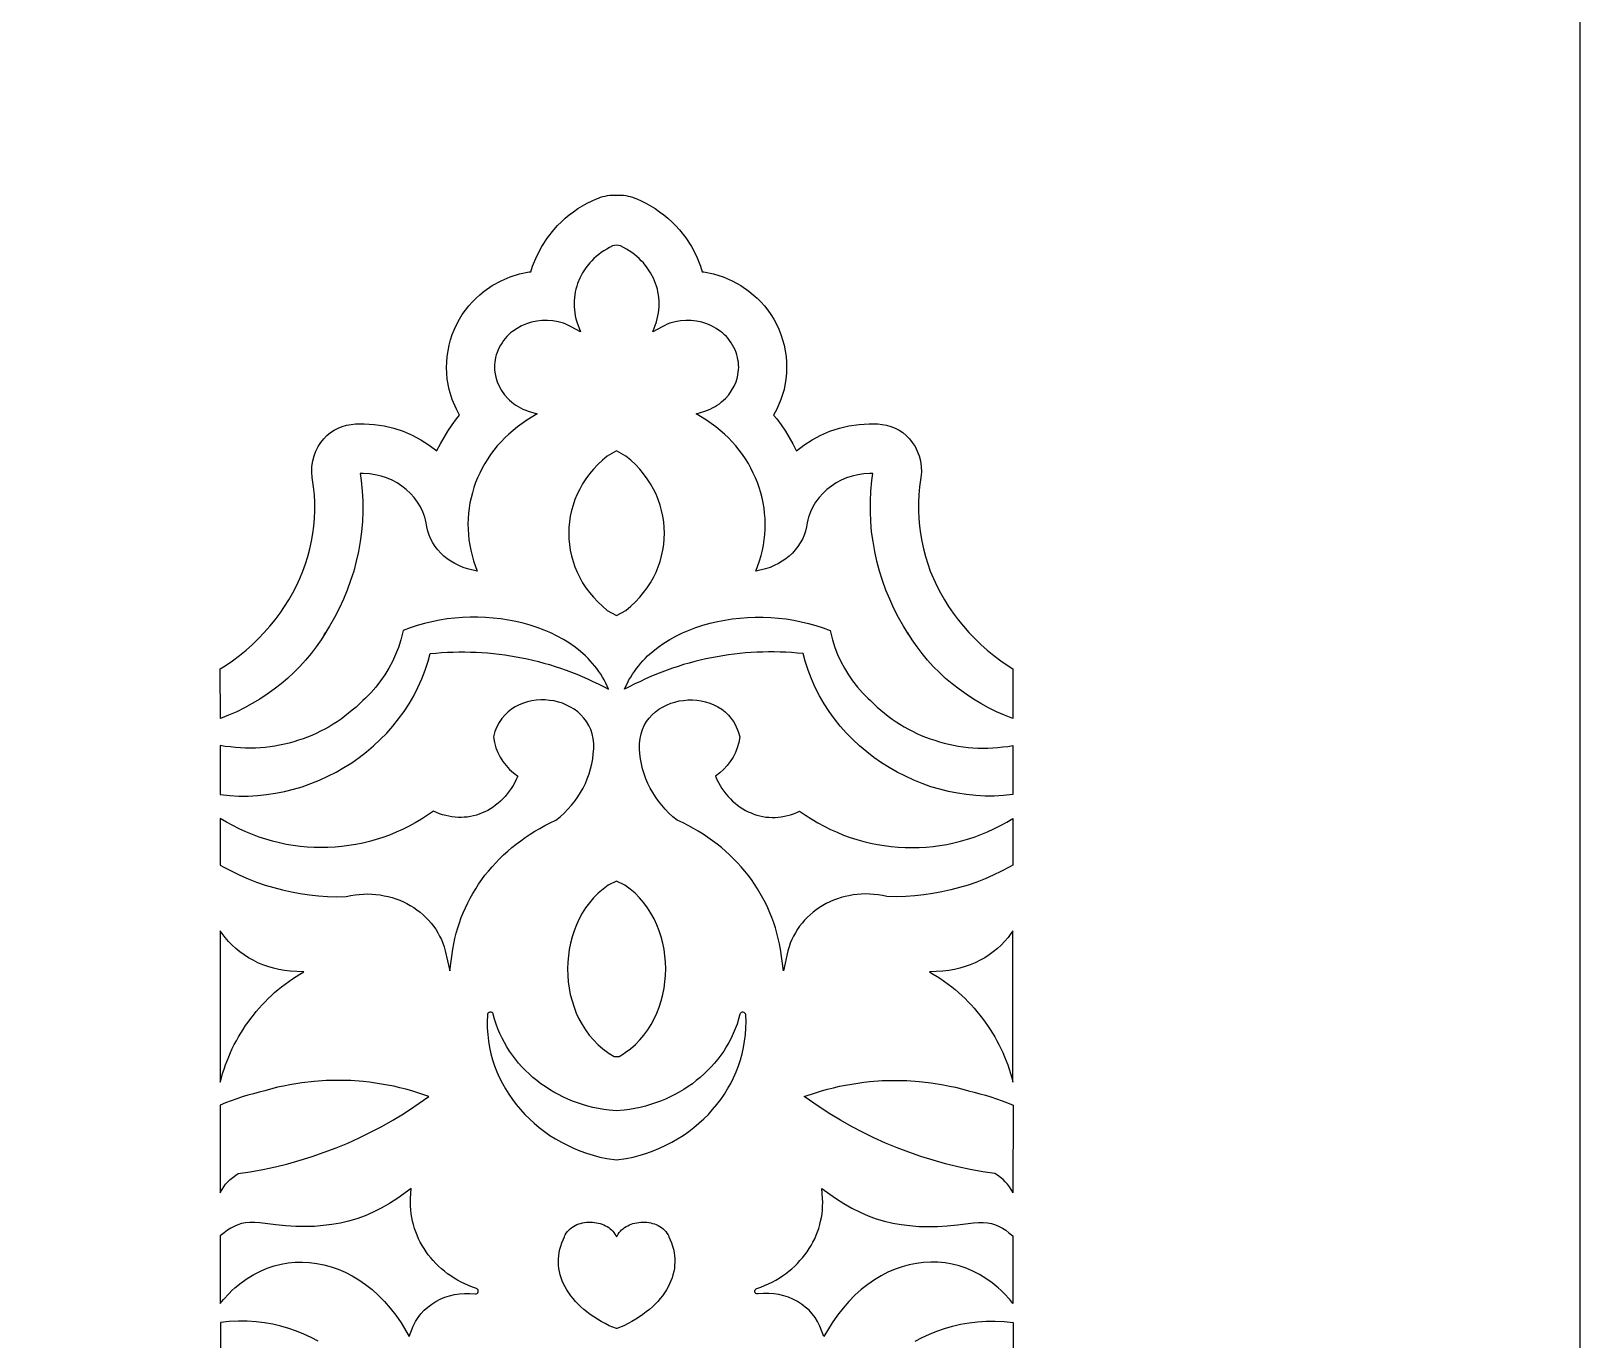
# Model space of a CAD drawing. Extents: x -1917 to -261, y -485 to 605.
# Drawn here: x -370.8 to -261.5, y 144.5 to 236.7 of the extents above; entities that cross this region are included whole.
import ezdxf

# ---------------------------------------------------------------- set-up
doc = ezdxf.new("R2010")
doc.units = 0
doc.layers.add('LAYER_1', color=18, linetype='CONTINUOUS')

msp = doc.modelspace()

# ---------------------------------------------------------------- linework, layer by layer
at = {"layer": 'LAYER_1'}
for points in [[(-671.49, 35.16), (-261.49, 35.16), (-261.49, 445.16), (-671.49, 445.16)], [(-329.47, 225.15), (-329.15, 225.15), (-328.98, 225.14), (-328.82, 225.12), (-328.66, 225.09), (-328.5, 225.05), (-328.34, 225), (-328.18, 224.95), (-328.04, 224.89), (-327.74, 224.75), (-327.4, 224.58), (-327.07, 224.4), (-326.74, 224.2), (-326.43, 223.98), (-326.13, 223.76), (-325.84, 223.52), (-325.57, 223.27), (-325.3, 223), (-325.03, 222.7), (-324.59, 222.15), (-324.18, 221.52), (-323.83, 220.85), (-323.54, 220.15), (-323.42, 219.75), (-323.3, 219.74), (-322.62, 219.59), (-321.95, 219.38), (-321.31, 219.11), (-320.69, 218.77), (-320.13, 218.39), (-319.82, 218.13), (-319.55, 217.89), (-319.29, 217.62), (-319.04, 217.34), (-318.8, 217.04), (-318.58, 216.73), (-318.38, 216.4), (-318.19, 216.05), (-318.02, 215.69), (-317.87, 215.32), (-317.75, 214.94), (-317.65, 214.56), (-317.57, 214.17), (-317.51, 213.77), (-317.48, 213.38), (-317.47, 212.99), (-317.48, 212.6), (-317.52, 212.16), (-317.65, 211.45), (-317.87, 210.73), (-318.16, 210.05), (-318.39, 209.64), (-318.17, 209.37), (-317.86, 208.95), (-317.56, 208.51), (-317.29, 208.06), (-317.03, 207.61), (-316.79, 207.14), (-316.78, 207.11), (-316.25, 207.52), (-315.66, 207.9), (-315.05, 208.22), (-314.41, 208.5), (-313.75, 208.71), (-313.07, 208.88), (-312.36, 208.98), (-311.65, 209.02), (-311.04, 209.01), (-310.73, 208.98), (-310.42, 208.93), (-310.11, 208.84), (-309.82, 208.72), (-309.54, 208.57), (-309.28, 208.4), (-309.03, 208.19), (-308.81, 207.96), (-308.6, 207.7), (-308.41, 207.42), (-308.25, 207.1), (-308.12, 206.76), (-308.03, 206.4), (-307.97, 206.01), (-307.96, 205.61), (-307.99, 205.24), (-308.09, 204.57), (-308.14, 204.01), (-308.17, 203.46), (-308.17, 202.9), (-308.15, 202.35), (-308.1, 201.81), (-308.03, 201.27), (-307.94, 200.73), (-307.82, 200.19), (-307.68, 199.66), (-307.51, 199.14), (-307.33, 198.62), (-307.11, 198.11), (-306.88, 197.6), (-306.62, 197.1), (-306.34, 196.61), (-306.04, 196.12), (-305.72, 195.65), (-305.37, 195.19), (-305, 194.74), (-304.61, 194.3), (-304.2, 193.87), (-303.77, 193.45), (-303.32, 193.05), (-302.85, 192.67), (-302.36, 192.3), (-301.85, 191.95), (-301.5, 191.73), (-301.51, 188.23), (-302.09, 188.46), (-302.66, 188.71), (-303.22, 188.98), (-303.76, 189.28), (-304.29, 189.6), (-304.81, 189.94), (-305.3, 190.29), (-305.79, 190.67), (-306.25, 191.06), (-306.69, 191.48), (-307.12, 191.91), (-307.52, 192.35), (-307.91, 192.81), (-308.27, 193.29), (-308.61, 193.77), (-308.92, 194.27), (-308.84, 194.14), (-309.22, 194.74), (-309.57, 195.36), (-309.9, 195.99), (-310.19, 196.64), (-310.46, 197.29), (-310.7, 197.96), (-310.92, 198.63), (-311.1, 199.32), (-311.25, 200.01), (-311.37, 200.71), (-311.47, 201.41), (-311.53, 202.12), (-311.55, 202.84), (-311.55, 203.56), (-311.52, 204.28), (-311.45, 205.01), (-311.38, 205.51), (-311.59, 205.51), (-312.02, 205.49), (-312.44, 205.42), (-312.85, 205.33), (-313.24, 205.2), (-313.62, 205.04), (-313.98, 204.85), (-314.31, 204.63), (-314.63, 204.38), (-314.92, 204.11), (-315.18, 203.82), (-315.42, 203.5), (-315.62, 203.16), (-315.79, 202.8), (-315.93, 202.43), (-315.98, 202.24), (-316.02, 202.04), (-316.07, 201.75), (-316.14, 201.45), (-316.24, 201.17), (-316.36, 200.89), (-316.51, 200.62), (-316.67, 200.37), (-316.86, 200.13), (-317.06, 199.9), (-317.28, 199.69), (-317.52, 199.49), (-317.78, 199.32), (-318.05, 199.16), (-318.34, 199.02), (-318.64, 198.89), (-318.95, 198.8), (-319.63, 198.63), (-319.38, 199.35), (-319.27, 199.72), (-319.18, 200.1), (-319.11, 200.47), (-319.05, 200.84), (-319.01, 201.22), (-318.99, 201.59), (-318.98, 201.97), (-318.99, 202.34), (-319.02, 202.71), (-319.06, 203.08), (-319.12, 203.44), (-319.2, 203.8), (-319.29, 204.16), (-319.4, 204.52), (-319.52, 204.87), (-319.66, 205.21), (-319.82, 205.55), (-319.99, 205.89), (-320.17, 206.21), (-320.37, 206.54), (-320.58, 206.85), (-320.81, 207.16), (-321.05, 207.46), (-321.31, 207.75), (-321.58, 208.03), (-321.86, 208.3), (-322.16, 208.56), (-322.47, 208.81), (-322.8, 209.05), (-323.13, 209.28), (-323.86, 209.73), (-323.23, 209.92), (-323.05, 209.99), (-322.86, 210.06), (-322.69, 210.15), (-322.52, 210.24), (-322.36, 210.34), (-322.21, 210.44), (-322.06, 210.56), (-321.92, 210.68), (-321.79, 210.8), (-321.55, 211.07), (-321.35, 211.36), (-321.17, 211.67), (-321.04, 211.99), (-320.94, 212.32), (-320.88, 212.66), (-320.86, 212.83), (-320.85, 213.01), (-320.86, 213.18), (-320.87, 213.36), (-320.9, 213.53), (-320.93, 213.71), (-320.98, 213.88), (-321.04, 214.06), (-321.11, 214.23), (-321.19, 214.4), (-321.28, 214.57), (-321.38, 214.73), (-321.49, 214.89), (-321.6, 215.03), (-321.72, 215.17), (-321.85, 215.3), (-321.99, 215.43), (-322.13, 215.54), (-322.44, 215.75), (-322.76, 215.93), (-323.1, 216.08), (-323.46, 216.19), (-323.83, 216.27), (-324.2, 216.31), (-324.58, 216.32), (-324.96, 216.29), (-325.34, 216.22), (-325.52, 216.17), (-325.71, 216.11), (-325.89, 216.04), (-326.07, 215.96), (-326.25, 215.87), (-326.92, 215.5), (-326.66, 216.22), (-326.6, 216.43), (-326.55, 216.64), (-326.52, 216.85), (-326.49, 217.07), (-326.47, 217.28), (-326.47, 217.49), (-326.47, 217.7), (-326.49, 217.9), (-326.51, 218.11), (-326.55, 218.32), (-326.59, 218.52), (-326.65, 218.72), (-326.71, 218.91), (-326.87, 219.3), (-327.07, 219.67), (-327.3, 220.03), (-327.57, 220.37), (-327.72, 220.52), (-327.87, 220.68), (-328.03, 220.83), (-328.21, 220.97), (-328.38, 221.1), (-328.57, 221.23), (-328.77, 221.35), (-328.97, 221.46), (-329.18, 221.57), (-329.47, 221.62), (-329.75, 221.57), (-329.96, 221.46), (-330.16, 221.35), (-330.36, 221.23), (-330.55, 221.1), (-330.72, 220.97), (-330.9, 220.83), (-331.06, 220.68), (-331.21, 220.52), (-331.36, 220.37), (-331.63, 220.03), (-331.86, 219.67), (-332.06, 219.3), (-332.22, 218.91), (-332.28, 218.72), (-332.34, 218.52), (-332.38, 218.32), (-332.42, 218.11), (-332.44, 217.9), (-332.46, 217.7), (-332.46, 217.49), (-332.46, 217.28), (-332.44, 217.07), (-332.41, 216.85), (-332.38, 216.64), (-332.33, 216.43), (-332.27, 216.22), (-332.02, 215.5), (-332.68, 215.87), (-332.86, 215.96), (-333.04, 216.04), (-333.22, 216.11), (-333.41, 216.17), (-333.59, 216.22), (-333.97, 216.29), (-334.35, 216.32), (-334.73, 216.31), (-335.1, 216.27), (-335.47, 216.19), (-335.83, 216.08), (-336.17, 215.93), (-336.49, 215.75), (-336.8, 215.54), (-336.94, 215.43), (-337.08, 215.3), (-337.21, 215.17), (-337.33, 215.03), (-337.44, 214.89), (-337.55, 214.73), (-337.65, 214.57), (-337.74, 214.4), (-337.82, 214.23), (-337.89, 214.06), (-337.95, 213.88), (-338, 213.71), (-338.03, 213.53), (-338.06, 213.36), (-338.07, 213.18), (-338.08, 213.01), (-338.07, 212.83), (-338.05, 212.66), (-337.99, 212.32), (-337.89, 211.99), (-337.76, 211.67), (-337.58, 211.36), (-337.38, 211.07), (-337.14, 210.8), (-337.01, 210.68), (-336.87, 210.56), (-336.72, 210.44), (-336.57, 210.34), (-336.41, 210.24), (-336.24, 210.15), (-336.07, 210.06), (-335.88, 209.99), (-335.7, 209.92), (-335.07, 209.73), (-335.8, 209.28), (-336.13, 209.05), (-336.46, 208.81), (-336.77, 208.56), (-337.07, 208.3), (-337.35, 208.03), (-337.62, 207.75), (-337.88, 207.46), (-338.12, 207.16), (-338.35, 206.85), (-338.56, 206.54), (-338.76, 206.21), (-338.94, 205.89), (-339.11, 205.55), (-339.27, 205.21), (-339.41, 204.87), (-339.53, 204.52), (-339.64, 204.16), (-339.73, 203.8), (-339.81, 203.44), (-339.87, 203.08), (-339.91, 202.71), (-339.94, 202.34), (-339.95, 201.97), (-339.94, 201.59), (-339.92, 201.22), (-339.88, 200.84), (-339.82, 200.47), (-339.75, 200.1), (-339.66, 199.72), (-339.55, 199.35), (-339.3, 198.63), (-339.98, 198.8), (-340.29, 198.89), (-340.59, 199.02), (-340.88, 199.16), (-341.15, 199.32), (-341.41, 199.49), (-341.65, 199.69), (-341.87, 199.9), (-342.07, 200.13), (-342.26, 200.37), (-342.42, 200.62), (-342.57, 200.89), (-342.69, 201.17), (-342.79, 201.45), (-342.86, 201.75), (-342.91, 202.04), (-342.95, 202.24), (-343, 202.43), (-343.14, 202.8), (-343.31, 203.16), (-343.51, 203.5), (-343.75, 203.82), (-344.01, 204.11), (-344.3, 204.38), (-344.62, 204.63), (-344.95, 204.85), (-345.31, 205.04), (-345.69, 205.2), (-346.08, 205.33), (-346.49, 205.42), (-346.91, 205.49), (-347.34, 205.51), (-347.55, 205.51), (-347.48, 205.01), (-347.41, 204.28), (-347.38, 203.56), (-347.38, 202.84), (-347.4, 202.12), (-347.46, 201.41), (-347.56, 200.71), (-347.68, 200.01), (-347.83, 199.32), (-348.01, 198.63), (-348.23, 197.96), (-348.47, 197.29), (-348.74, 196.64), (-349.03, 195.99), (-349.36, 195.36), (-349.71, 194.74), (-350.09, 194.14), (-350.01, 194.27), (-350.32, 193.77), (-350.66, 193.29), (-351.02, 192.81), (-351.41, 192.35), (-351.81, 191.91), (-352.24, 191.48), (-352.68, 191.06), (-353.14, 190.67), (-353.63, 190.29), (-354.12, 189.94), (-354.64, 189.6), (-355.17, 189.28), (-355.71, 188.98), (-356.27, 188.71), (-356.84, 188.46), (-357.42, 188.23), (-357.43, 191.73), (-357.08, 191.95), (-356.57, 192.3), (-356.08, 192.67), (-355.61, 193.05), (-355.16, 193.45), (-354.73, 193.87), (-354.32, 194.3), (-353.93, 194.74), (-353.56, 195.19), (-353.21, 195.65), (-352.89, 196.12), (-352.59, 196.61), (-352.31, 197.1), (-352.05, 197.6), (-351.82, 198.11), (-351.61, 198.62), (-351.42, 199.14), (-351.25, 199.66), (-351.11, 200.19), (-350.99, 200.73), (-350.9, 201.27), (-350.83, 201.81), (-350.78, 202.35), (-350.76, 202.9), (-350.76, 203.46), (-350.79, 204.01), (-350.84, 204.57), (-350.94, 205.24), (-350.97, 205.61), (-350.96, 206.01), (-350.9, 206.4), (-350.81, 206.76), (-350.68, 207.1), (-350.52, 207.42), (-350.33, 207.7), (-350.12, 207.96), (-349.9, 208.19), (-349.65, 208.4), (-349.39, 208.57), (-349.11, 208.72), (-348.82, 208.84), (-348.51, 208.93), (-348.2, 208.98), (-347.89, 209.01), (-347.28, 209.02), (-346.57, 208.98), (-345.86, 208.88), (-345.18, 208.71), (-344.52, 208.5), (-343.88, 208.22), (-343.27, 207.9), (-342.68, 207.52), (-342.15, 207.11), (-342.14, 207.14), (-341.9, 207.61), (-341.64, 208.06), (-341.37, 208.51), (-341.07, 208.95), (-340.76, 209.37), (-340.54, 209.64), (-340.77, 210.05), (-341.06, 210.73), (-341.28, 211.45), (-341.41, 212.16), (-341.45, 212.6), (-341.46, 212.99), (-341.45, 213.38), (-341.42, 213.77), (-341.36, 214.17), (-341.28, 214.56), (-341.18, 214.94), (-341.06, 215.32), (-340.91, 215.69), (-340.74, 216.05), (-340.55, 216.4), (-340.35, 216.73), (-340.13, 217.04), (-339.89, 217.34), (-339.64, 217.62), (-339.38, 217.89), (-339.11, 218.13), (-338.8, 218.39), (-338.24, 218.77), (-337.62, 219.11), (-336.98, 219.38), (-336.31, 219.59), (-335.63, 219.74), (-335.51, 219.75), (-335.39, 220.15), (-335.1, 220.85), (-334.75, 221.52), (-334.34, 222.15), (-333.9, 222.7), (-333.63, 223), (-333.36, 223.27), (-333.09, 223.52), (-332.8, 223.76), (-332.5, 223.98), (-332.19, 224.2), (-331.86, 224.4), (-331.53, 224.58), (-331.19, 224.75), (-330.89, 224.89), (-330.75, 224.95), (-330.59, 225), (-330.43, 225.05), (-330.27, 225.09), (-330.11, 225.12), (-329.95, 225.14), (-329.78, 225.15)], [(-329.47, 207.11), (-330.12, 206.74), (-330.47, 206.45), (-330.79, 206.14), (-331.1, 205.82), (-331.37, 205.49), (-331.63, 205.14), (-331.86, 204.79), (-332.06, 204.42), (-332.25, 204.05), (-332.4, 203.67), (-332.54, 203.29), (-332.64, 202.9), (-332.73, 202.5), (-332.79, 202.1), (-332.83, 201.7), (-332.84, 201.3), (-332.83, 200.9), (-332.79, 200.5), (-332.73, 200.1), (-332.64, 199.7), (-332.54, 199.31), (-332.4, 198.93), (-332.25, 198.55), (-332.06, 198.17), (-331.86, 197.81), (-331.63, 197.45), (-331.37, 197.11), (-331.1, 196.78), (-330.79, 196.46), (-330.47, 196.15), (-330.12, 195.86), (-329.47, 195.49), (-328.81, 195.86), (-328.46, 196.15), (-328.14, 196.46), (-327.83, 196.78), (-327.56, 197.11), (-327.3, 197.45), (-327.07, 197.81), (-326.87, 198.17), (-326.68, 198.55), (-326.53, 198.93), (-326.39, 199.31), (-326.29, 199.7), (-326.2, 200.1), (-326.14, 200.5), (-326.1, 200.9), (-326.09, 201.3), (-326.1, 201.7), (-326.14, 202.1), (-326.2, 202.5), (-326.29, 202.9), (-326.39, 203.29), (-326.53, 203.67), (-326.68, 204.05), (-326.87, 204.42), (-327.07, 204.79), (-327.3, 205.14), (-327.56, 205.49), (-327.83, 205.82), (-328.14, 206.14), (-328.46, 206.45), (-328.81, 206.74)], [(-330.03, 190.29), (-330.12, 190.52), (-330.23, 190.73), (-330.34, 190.95), (-330.46, 191.15), (-330.58, 191.36), (-330.72, 191.55), (-330.86, 191.75), (-331, 191.93), (-331.16, 192.12), (-331.32, 192.3), (-331.48, 192.47), (-331.65, 192.64), (-332.01, 192.96), (-332.39, 193.26), (-332.79, 193.54), (-333.21, 193.8), (-333.65, 194.04), (-334.11, 194.27), (-334.58, 194.47), (-335.06, 194.65), (-335.56, 194.81), (-336.06, 194.95), (-336.58, 195.07), (-337.1, 195.17), (-337.63, 195.25), (-338.17, 195.31), (-338.71, 195.35), (-339.25, 195.37), (-339.8, 195.37), (-340.34, 195.35), (-340.88, 195.31), (-341.42, 195.25), (-341.96, 195.16), (-342.49, 195.06), (-343.01, 194.94), (-343.53, 194.79), (-344.03, 194.63), (-344.53, 194.44), (-344.53, 194.44), (-344.69, 193.78), (-344.86, 193.25), (-345.06, 192.74), (-345.28, 192.25), (-345.54, 191.77), (-345.82, 191.31), (-346.12, 190.88), (-346.45, 190.45), (-346.81, 190.05), (-347.18, 189.67), (-347.37, 189.5), (-347.61, 189.26), (-347.85, 189.03), (-348.11, 188.81), (-348.37, 188.6), (-348.63, 188.39), (-348.9, 188.19), (-349.18, 188), (-349.47, 187.82), (-349.75, 187.65), (-350.05, 187.48), (-350.35, 187.33), (-350.65, 187.18), (-350.96, 187.04), (-351.27, 186.91), (-351.59, 186.79), (-351.91, 186.69), (-352.24, 186.58), (-352.57, 186.49), (-352.9, 186.41), (-353.24, 186.34), (-353.57, 186.28), (-353.91, 186.23), (-354.26, 186.19), (-354.6, 186.16), (-354.95, 186.14), (-355.3, 186.14), (-355.65, 186.14), (-356.01, 186.15), (-356.36, 186.18), (-356.71, 186.22), (-357.07, 186.26), (-357.43, 186.32), (-357.43, 182.86), (-357.41, 182.86), (-356.76, 182.79), (-356.11, 182.76), (-355.46, 182.76), (-354.81, 182.79), (-354.16, 182.86), (-353.52, 182.96), (-352.89, 183.08), (-352.26, 183.24), (-351.64, 183.42), (-351.03, 183.64), (-350.43, 183.88), (-349.84, 184.15), (-349.26, 184.44), (-348.7, 184.77), (-348.15, 185.11), (-347.62, 185.48), (-347.11, 185.88), (-346.61, 186.3), (-346.14, 186.74), (-345.68, 187.2), (-345.25, 187.69), (-344.85, 188.2), (-344.46, 188.72), (-344.11, 189.27), (-343.78, 189.83), (-343.48, 190.42), (-343.21, 191.02), (-342.97, 191.64), (-342.76, 192.27), (-342.62, 192.81), (-342.21, 192.85), (-341.81, 192.88), (-341.4, 192.91), (-341, 192.92), (-340.59, 192.93), (-340.18, 192.93), (-339.78, 192.92), (-339.37, 192.91), (-338.97, 192.89), (-338.57, 192.86), (-338.16, 192.82), (-337.76, 192.77), (-337.36, 192.72), (-336.96, 192.66), (-336.56, 192.59), (-336.16, 192.52), (-335.77, 192.43), (-335.37, 192.34), (-334.98, 192.24), (-334.59, 192.14), (-334.19, 192.03), (-333.81, 191.9), (-333.42, 191.78), (-333.03, 191.64), (-332.65, 191.5), (-332.27, 191.35), (-331.89, 191.19), (-331.51, 191.03), (-331.14, 190.85), (-330.76, 190.67), (-330.39, 190.49)], [(-301.5, 186.32), (-301.5, 182.86), (-301.52, 182.86), (-302.17, 182.79), (-302.82, 182.76), (-303.47, 182.76), (-304.12, 182.79), (-304.77, 182.86), (-305.41, 182.96), (-306.04, 183.08), (-306.67, 183.24), (-307.29, 183.42), (-307.9, 183.64), (-308.5, 183.88), (-309.09, 184.15), (-309.67, 184.44), (-310.23, 184.77), (-310.78, 185.11), (-311.31, 185.48), (-311.82, 185.88), (-312.32, 186.3), (-312.79, 186.74), (-313.25, 187.2), (-313.68, 187.69), (-314.08, 188.2), (-314.47, 188.72), (-314.82, 189.27), (-315.15, 189.83), (-315.45, 190.42), (-315.72, 191.02), (-315.96, 191.64), (-316.17, 192.27), (-316.31, 192.81), (-316.72, 192.85), (-317.12, 192.88), (-317.53, 192.91), (-317.93, 192.92), (-318.34, 192.93), (-318.75, 192.93), (-319.15, 192.92), (-319.56, 192.91), (-319.96, 192.89), (-320.36, 192.86), (-320.77, 192.82), (-321.17, 192.77), (-321.57, 192.72), (-321.97, 192.66), (-322.37, 192.59), (-322.77, 192.52), (-323.16, 192.43), (-323.56, 192.34), (-323.95, 192.24), (-324.34, 192.14), (-324.74, 192.03), (-325.12, 191.9), (-325.51, 191.78), (-325.9, 191.64), (-326.28, 191.5), (-326.66, 191.35), (-327.04, 191.19), (-327.42, 191.03), (-327.79, 190.85), (-328.17, 190.67), (-328.54, 190.49), (-328.9, 190.29), (-328.81, 190.52), (-328.7, 190.73), (-328.59, 190.95), (-328.47, 191.15), (-328.35, 191.36), (-328.21, 191.55), (-328.07, 191.75), (-327.93, 191.93), (-327.77, 192.12), (-327.61, 192.3), (-327.45, 192.47), (-327.28, 192.64), (-326.92, 192.96), (-326.54, 193.26), (-326.14, 193.54), (-325.72, 193.8), (-325.28, 194.04), (-324.82, 194.27), (-324.35, 194.47), (-323.87, 194.65), (-323.37, 194.81), (-322.87, 194.95), (-322.35, 195.07), (-321.83, 195.17), (-321.3, 195.25), (-320.76, 195.31), (-320.22, 195.35), (-319.68, 195.37), (-319.13, 195.37), (-318.59, 195.35), (-318.05, 195.31), (-317.51, 195.25), (-316.97, 195.16), (-316.44, 195.06), (-315.92, 194.94), (-315.4, 194.79), (-314.9, 194.63), (-314.4, 194.44), (-314.4, 194.44), (-314.24, 193.78), (-314.07, 193.25), (-313.87, 192.74), (-313.65, 192.25), (-313.39, 191.77), (-313.11, 191.31), (-312.81, 190.88), (-312.48, 190.45), (-312.12, 190.05), (-311.75, 189.67), (-311.56, 189.5), (-311.32, 189.26), (-311.08, 189.03), (-310.82, 188.81), (-310.56, 188.6), (-310.3, 188.39), (-310.03, 188.19), (-309.75, 188), (-309.47, 187.82), (-309.18, 187.65), (-308.88, 187.48), (-308.58, 187.33), (-308.28, 187.18), (-307.97, 187.04), (-307.66, 186.91), (-307.34, 186.79), (-307.02, 186.69), (-306.69, 186.58), (-306.36, 186.49), (-306.03, 186.41), (-305.69, 186.34), (-305.36, 186.28), (-305.02, 186.23), (-304.67, 186.19), (-304.33, 186.16), (-303.98, 186.14), (-303.63, 186.14), (-303.28, 186.14), (-302.92, 186.15), (-302.57, 186.18), (-302.22, 186.22), (-301.86, 186.26)], [(-342.38, 181.7), (-342.8, 181.41), (-343.23, 181.13), (-343.67, 180.87), (-344.11, 180.63), (-344.56, 180.41), (-345.02, 180.2), (-345.48, 180.01), (-345.95, 179.84), (-346.42, 179.69), (-346.9, 179.56), (-347.38, 179.44), (-347.87, 179.34), (-348.35, 179.26), (-348.84, 179.2), (-349.33, 179.16), (-349.83, 179.13), (-350.32, 179.12), (-350.81, 179.13), (-351.3, 179.16), (-351.79, 179.21), (-352.28, 179.27), (-352.77, 179.35), (-353.26, 179.45), (-353.74, 179.57), (-354.22, 179.71), (-354.69, 179.86), (-355.16, 180.04), (-355.63, 180.23), (-356.09, 180.44), (-356.54, 180.67), (-356.99, 180.91), (-357.43, 181.18), (-357.43, 177.89), (-357.17, 177.74), (-356.61, 177.45), (-356.04, 177.17), (-355.46, 176.92), (-354.87, 176.69), (-354.26, 176.48), (-353.65, 176.3), (-353.04, 176.14), (-352.41, 176), (-351.78, 175.88), (-351.14, 175.79), (-350.5, 175.72), (-349.86, 175.68), (-349.21, 175.66), (-348.54, 175.67), (-348.22, 175.74), (-347.92, 175.79), (-347.62, 175.82), (-347.32, 175.84), (-347.02, 175.85), (-346.73, 175.84), (-346.44, 175.82), (-346.15, 175.78), (-345.86, 175.73), (-345.58, 175.67), (-345.31, 175.59), (-345.04, 175.51), (-344.77, 175.41), (-344.51, 175.29), (-344.26, 175.17), (-344.02, 175.03), (-343.78, 174.89), (-343.55, 174.73), (-343.33, 174.56), (-343.12, 174.39), (-342.92, 174.2), (-342.73, 174), (-342.55, 173.8), (-342.38, 173.58), (-342.22, 173.36), (-342.08, 173.12), (-341.95, 172.88), (-341.83, 172.64), (-341.72, 172.38), (-341.63, 172.12), (-341.55, 171.85), (-341.23, 170.43), (-341.02, 171.96), (-340.95, 172.34), (-340.87, 172.72), (-340.78, 173.09), (-340.67, 173.46), (-340.55, 173.82), (-340.43, 174.18), (-340.28, 174.53), (-340.13, 174.88), (-339.97, 175.22), (-339.79, 175.56), (-339.6, 175.89), (-339.4, 176.22), (-339.2, 176.54), (-338.98, 176.86), (-338.75, 177.17), (-338.51, 177.47), (-338.25, 177.76), (-337.99, 178.05), (-337.72, 178.33), (-337.44, 178.6), (-337.15, 178.87), (-336.86, 179.12), (-336.55, 179.37), (-336.23, 179.61), (-335.91, 179.84), (-335.57, 180.07), (-335.23, 180.28), (-334.88, 180.48), (-334.52, 180.68), (-334.15, 180.86), (-333.75, 181.05), (-333.44, 181.3), (-333.16, 181.56), (-332.9, 181.83), (-332.65, 182.11), (-332.42, 182.4), (-332.21, 182.7), (-332.01, 183.01), (-331.83, 183.32), (-331.67, 183.65), (-331.53, 183.98), (-331.41, 184.32), (-331.3, 184.67), (-331.22, 185.02), (-331.15, 185.38), (-331.11, 185.74), (-331.08, 186.1), (-331.08, 186.47), (-331.12, 186.81), (-331.19, 187.14), (-331.29, 187.45), (-331.42, 187.74), (-331.58, 188.01), (-331.77, 188.26), (-331.98, 188.49), (-332.21, 188.69), (-332.45, 188.88), (-332.71, 189.04), (-332.99, 189.18), (-333.28, 189.3), (-333.57, 189.39), (-333.88, 189.47), (-334.19, 189.51), (-334.5, 189.54), (-334.81, 189.54), (-335.13, 189.52), (-335.44, 189.48), (-335.74, 189.41), (-336.04, 189.32), (-336.33, 189.2), (-336.61, 189.06), (-336.88, 188.89), (-337.12, 188.69), (-337.36, 188.47), (-337.57, 188.22), (-337.75, 187.95), (-337.91, 187.65), (-338.05, 187.32), (-338.16, 186.93), (-338.09, 186.53), (-337.98, 186.17), (-337.85, 185.83), (-337.68, 185.51), (-337.48, 185.2), (-337.26, 184.91), (-337.01, 184.64), (-336.74, 184.39), (-336.44, 184.16), (-336.55, 183.93), (-336.65, 183.71), (-336.77, 183.5), (-336.9, 183.29), (-337.04, 183.1), (-337.18, 182.91), (-337.33, 182.73), (-337.49, 182.56), (-337.65, 182.4), (-337.82, 182.25), (-338, 182.11), (-338.18, 181.98), (-338.36, 181.86), (-338.56, 181.75), (-338.75, 181.65), (-338.95, 181.57), (-339.15, 181.49), (-339.36, 181.42), (-339.57, 181.36), (-339.78, 181.32), (-340, 181.28), (-340.21, 181.26), (-340.43, 181.25), (-340.65, 181.25), (-340.86, 181.26), (-341.08, 181.29), (-341.3, 181.33), (-341.52, 181.38), (-341.74, 181.44), (-341.95, 181.51), (-342.17, 181.6), (-342.38, 181.7), (-342.38, 181.7)], [(-301.5, 181.18), (-301.5, 177.89), (-301.76, 177.74), (-302.32, 177.45), (-302.89, 177.17), (-303.47, 176.92), (-304.06, 176.69), (-304.67, 176.48), (-305.28, 176.3), (-305.89, 176.14), (-306.52, 176), (-307.15, 175.88), (-307.79, 175.79), (-308.43, 175.72), (-309.07, 175.68), (-309.72, 175.66), (-310.39, 175.67), (-310.71, 175.74), (-311.01, 175.79), (-311.31, 175.82), (-311.61, 175.84), (-311.91, 175.85), (-312.2, 175.84), (-312.49, 175.82), (-312.78, 175.78), (-313.07, 175.73), (-313.35, 175.67), (-313.62, 175.59), (-313.89, 175.51), (-314.16, 175.41), (-314.42, 175.29), (-314.67, 175.17), (-314.91, 175.03), (-315.15, 174.89), (-315.38, 174.73), (-315.6, 174.56), (-315.81, 174.39), (-316.01, 174.2), (-316.2, 174), (-316.38, 173.8), (-316.55, 173.58), (-316.71, 173.36), (-316.85, 173.12), (-316.98, 172.88), (-317.1, 172.64), (-317.21, 172.38), (-317.3, 172.12), (-317.38, 171.85), (-317.7, 170.43), (-317.91, 171.96), (-317.98, 172.34), (-318.06, 172.72), (-318.15, 173.09), (-318.26, 173.46), (-318.38, 173.82), (-318.51, 174.18), (-318.65, 174.53), (-318.8, 174.88), (-318.96, 175.22), (-319.14, 175.56), (-319.33, 175.89), (-319.53, 176.22), (-319.73, 176.54), (-319.95, 176.86), (-320.18, 177.17), (-320.42, 177.47), (-320.68, 177.76), (-320.94, 178.05), (-321.21, 178.33), (-321.49, 178.6), (-321.78, 178.87), (-322.07, 179.12), (-322.38, 179.37), (-322.7, 179.61), (-323.03, 179.84), (-323.36, 180.07), (-323.7, 180.28), (-324.05, 180.48), (-324.41, 180.68), (-324.78, 180.86), (-325.18, 181.05), (-325.49, 181.3), (-325.77, 181.56), (-326.03, 181.83), (-326.28, 182.11), (-326.51, 182.4), (-326.72, 182.7), (-326.92, 183.01), (-327.1, 183.32), (-327.26, 183.65), (-327.4, 183.98), (-327.52, 184.32), (-327.63, 184.67), (-327.71, 185.02), (-327.78, 185.38), (-327.82, 185.74), (-327.85, 186.1), (-327.85, 186.47), (-327.81, 186.81), (-327.74, 187.14), (-327.64, 187.45), (-327.51, 187.74), (-327.35, 188.01), (-327.16, 188.26), (-326.95, 188.49), (-326.72, 188.69), (-326.48, 188.88), (-326.22, 189.04), (-325.94, 189.18), (-325.65, 189.3), (-325.36, 189.39), (-325.05, 189.47), (-324.74, 189.51), (-324.43, 189.54), (-324.12, 189.54), (-323.8, 189.52), (-323.49, 189.48), (-323.19, 189.41), (-322.89, 189.32), (-322.6, 189.2), (-322.32, 189.06), (-322.05, 188.89), (-321.81, 188.69), (-321.58, 188.47), (-321.37, 188.22), (-321.18, 187.95), (-321.02, 187.65), (-320.88, 187.32), (-320.77, 186.93), (-320.84, 186.53), (-320.95, 186.17), (-321.08, 185.83), (-321.25, 185.51), (-321.45, 185.2), (-321.67, 184.91), (-321.92, 184.64), (-322.19, 184.39), (-322.49, 184.16), (-322.39, 183.93), (-322.28, 183.71), (-322.16, 183.5), (-322.03, 183.29), (-321.89, 183.1), (-321.75, 182.91), (-321.6, 182.73), (-321.44, 182.56), (-321.28, 182.4), (-321.11, 182.25), (-320.93, 182.11), (-320.75, 181.98), (-320.57, 181.86), (-320.37, 181.75), (-320.18, 181.65), (-319.98, 181.57), (-319.78, 181.49), (-319.57, 181.42), (-319.36, 181.36), (-319.15, 181.32), (-318.93, 181.28), (-318.72, 181.26), (-318.5, 181.25), (-318.28, 181.25), (-318.07, 181.26), (-317.85, 181.29), (-317.63, 181.33), (-317.41, 181.38), (-317.19, 181.44), (-316.98, 181.51), (-316.76, 181.6), (-316.55, 181.7), (-316.55, 181.7), (-316.55, 181.7), (-316.13, 181.41), (-315.7, 181.13), (-315.26, 180.87), (-314.82, 180.63), (-314.37, 180.41), (-313.91, 180.2), (-313.45, 180.01), (-312.98, 179.84), (-312.51, 179.69), (-312.03, 179.56), (-311.55, 179.44), (-311.06, 179.34), (-310.58, 179.26), (-310.09, 179.2), (-309.6, 179.16), (-309.1, 179.13), (-308.61, 179.12), (-308.12, 179.13), (-307.63, 179.16), (-307.14, 179.21), (-306.65, 179.27), (-306.16, 179.35), (-305.67, 179.45), (-305.19, 179.57), (-304.71, 179.71), (-304.24, 179.86), (-303.77, 180.04), (-303.3, 180.23), (-302.84, 180.44), (-302.39, 180.67), (-301.94, 180.91)], [(-329.47, 176.76), (-330.05, 176.47), (-330.42, 176.2), (-330.77, 175.9), (-331.09, 175.57), (-331.38, 175.23), (-331.65, 174.87), (-331.89, 174.49), (-332.11, 174.09), (-332.3, 173.68), (-332.46, 173.26), (-332.6, 172.83), (-332.72, 172.39), (-332.81, 171.94), (-332.87, 171.48), (-332.91, 171.03), (-332.93, 170.57), (-332.91, 170.11), (-332.88, 169.65), (-332.81, 169.2), (-332.73, 168.75), (-332.61, 168.31), (-332.47, 167.87), (-332.31, 167.45), (-332.12, 167.04), (-331.9, 166.64), (-331.66, 166.26), (-331.39, 165.9), (-331.1, 165.56), (-330.79, 165.23), (-330.44, 164.93), (-330.08, 164.66), (-329.96, 164.58), (-329.95, 164.58), (-329.64, 164.38), (-329.47, 164.39), (-329.29, 164.38), (-328.98, 164.58), (-328.97, 164.58), (-328.85, 164.66), (-328.49, 164.93), (-328.14, 165.23), (-327.83, 165.56), (-327.54, 165.9), (-327.27, 166.26), (-327.03, 166.64), (-326.81, 167.04), (-326.62, 167.45), (-326.46, 167.87), (-326.32, 168.31), (-326.2, 168.75), (-326.12, 169.2), (-326.05, 169.65), (-326.02, 170.11), (-326, 170.57), (-326.02, 171.03), (-326.06, 171.48), (-326.12, 171.94), (-326.21, 172.39), (-326.33, 172.83), (-326.47, 173.26), (-326.63, 173.68), (-326.82, 174.09), (-327.04, 174.49), (-327.28, 174.87), (-327.55, 175.23), (-327.85, 175.57), (-328.16, 175.9), (-328.51, 176.2), (-328.88, 176.47)], [(-351.54, 170.36), (-352.49, 170.41), (-352.9, 170.46), (-353.3, 170.53), (-353.68, 170.62), (-354.06, 170.73), (-354.42, 170.85), (-354.77, 171), (-355.11, 171.17), (-355.44, 171.35), (-355.75, 171.55), (-356.04, 171.77), (-356.33, 172), (-356.59, 172.24), (-356.84, 172.5), (-357.08, 172.77), (-357.29, 173.05), (-357.43, 173.25), (-357.43, 162.58), (-357.35, 162.89), (-357.26, 163.19), (-357.16, 163.49), (-357.06, 163.79), (-356.95, 164.08), (-356.83, 164.37), (-356.71, 164.66), (-356.58, 164.94), (-356.44, 165.22), (-356.29, 165.5), (-356.14, 165.77), (-355.98, 166.04), (-355.82, 166.3), (-355.64, 166.56), (-355.47, 166.81), (-355.28, 167.06), (-355.09, 167.31), (-354.89, 167.55), (-354.69, 167.79), (-354.48, 168.02), (-354.27, 168.25), (-354.05, 168.47), (-353.82, 168.68), (-353.59, 168.89), (-353.35, 169.1), (-353.11, 169.3), (-352.86, 169.49), (-352.6, 169.67), (-352.34, 169.86), (-352.08, 170.03), (-351.81, 170.2)], [(-301.5, 173.25), (-301.64, 173.05), (-301.85, 172.77), (-302.09, 172.5), (-302.34, 172.24), (-302.6, 172), (-302.89, 171.77), (-303.18, 171.55), (-303.49, 171.35), (-303.82, 171.17), (-304.16, 171), (-304.51, 170.85), (-304.87, 170.73), (-305.25, 170.62), (-305.63, 170.53), (-306.03, 170.46), (-306.44, 170.41), (-307.39, 170.36), (-307.12, 170.2), (-306.85, 170.03), (-306.59, 169.86), (-306.33, 169.67), (-306.07, 169.49), (-305.82, 169.3), (-305.58, 169.1), (-305.34, 168.89), (-305.11, 168.68), (-304.88, 168.47), (-304.66, 168.25), (-304.45, 168.02), (-304.24, 167.79), (-304.04, 167.55), (-303.84, 167.31), (-303.65, 167.06), (-303.46, 166.81), (-303.29, 166.56), (-303.11, 166.3), (-302.95, 166.04), (-302.79, 165.77), (-302.64, 165.5), (-302.49, 165.22), (-302.35, 164.94), (-302.22, 164.66), (-302.1, 164.37), (-301.98, 164.08), (-301.87, 163.79), (-301.77, 163.49), (-301.67, 163.19), (-301.58, 162.89), (-301.5, 162.58)], [(-329.47, 160.56), (-329.99, 160.6), (-330.37, 160.65), (-330.75, 160.72), (-331.13, 160.79), (-331.5, 160.89), (-331.86, 160.99), (-332.22, 161.11), (-332.57, 161.24), (-332.91, 161.38), (-333.25, 161.53), (-333.57, 161.7), (-333.89, 161.87), (-334.21, 162.06), (-334.51, 162.26), (-334.81, 162.46), (-335.09, 162.68), (-335.37, 162.91), (-335.64, 163.15), (-335.89, 163.4), (-336.14, 163.65), (-336.38, 163.92), (-336.6, 164.19), (-336.81, 164.48), (-337.02, 164.77), (-337.2, 165.06), (-337.38, 165.37), (-337.55, 165.68), (-337.7, 166), (-337.84, 166.33), (-337.96, 166.67), (-338.07, 167.01), (-338.17, 167.36), (-338.18, 167.39), (-338.2, 167.43), (-338.26, 167.48), (-338.32, 167.5), (-338.4, 167.5), (-338.46, 167.49), (-338.52, 167.45), (-338.57, 167.39), (-338.58, 167.35), (-338.58, 167.31), (-338.6, 166.85), (-338.59, 166.39), (-338.56, 165.93), (-338.5, 165.47), (-338.43, 165.03), (-338.33, 164.58), (-338.21, 164.15), (-338.07, 163.72), (-337.91, 163.3), (-337.72, 162.89), (-337.52, 162.49), (-337.3, 162.1), (-337.07, 161.72), (-336.81, 161.35), (-336.54, 160.99), (-336.24, 160.64), (-335.94, 160.3), (-335.61, 159.98), (-335.27, 159.67), (-334.92, 159.37), (-334.55, 159.09), (-334.17, 158.82), (-333.77, 158.57), (-333.36, 158.34), (-332.93, 158.12), (-332.5, 157.92), (-332.05, 157.73), (-331.59, 157.57), (-331.12, 157.42), (-330.64, 157.29), (-330.15, 157.19), (-329.47, 157.09), (-328.78, 157.19), (-328.29, 157.29), (-327.81, 157.42), (-327.34, 157.57), (-326.88, 157.73), (-326.43, 157.92), (-326, 158.12), (-325.57, 158.34), (-325.16, 158.57), (-324.76, 158.82), (-324.38, 159.09), (-324.01, 159.37), (-323.66, 159.67), (-323.32, 159.98), (-322.99, 160.3), (-322.69, 160.64), (-322.39, 160.99), (-322.12, 161.35), (-321.86, 161.72), (-321.63, 162.1), (-321.41, 162.49), (-321.21, 162.89), (-321.02, 163.3), (-320.86, 163.72), (-320.72, 164.15), (-320.6, 164.58), (-320.5, 165.03), (-320.43, 165.47), (-320.37, 165.93), (-320.34, 166.39), (-320.33, 166.85), (-320.35, 167.31), (-320.35, 167.35), (-320.36, 167.39), (-320.41, 167.45), (-320.47, 167.49), (-320.53, 167.5), (-320.61, 167.5), (-320.67, 167.48), (-320.73, 167.43), (-320.75, 167.39), (-320.76, 167.36), (-320.86, 167.01), (-320.97, 166.67), (-321.09, 166.33), (-321.23, 166), (-321.38, 165.68), (-321.55, 165.37), (-321.73, 165.06), (-321.91, 164.77), (-322.12, 164.48), (-322.33, 164.19), (-322.55, 163.92), (-322.79, 163.65), (-323.04, 163.4), (-323.29, 163.15), (-323.56, 162.91), (-323.84, 162.68), (-324.12, 162.46), (-324.42, 162.26), (-324.72, 162.06), (-325.04, 161.87), (-325.36, 161.7), (-325.68, 161.53), (-326.02, 161.38), (-326.36, 161.24), (-326.71, 161.11), (-327.07, 160.99), (-327.43, 160.89), (-327.8, 160.79), (-328.18, 160.72), (-328.56, 160.65), (-328.94, 160.6)], [(-354.29, 161.97), (-354.69, 161.87), (-355.09, 161.76), (-355.49, 161.65), (-355.88, 161.53), (-356.27, 161.4), (-356.67, 161.26), (-357.05, 161.12), (-357.44, 160.96), (-357.43, 154.77), (-357.41, 154.81), (-357.3, 155), (-357.18, 155.19), (-357.05, 155.37), (-356.89, 155.54), (-356.73, 155.7), (-356.54, 155.85), (-356.34, 156), (-356.16, 156.12), (-355.31, 156.25), (-354.42, 156.41), (-353.53, 156.61), (-352.66, 156.82), (-351.79, 157.07), (-350.94, 157.33), (-350.09, 157.63), (-349.25, 157.94), (-348.43, 158.28), (-347.62, 158.65), (-346.82, 159.04), (-346.03, 159.45), (-345.26, 159.89), (-344.5, 160.35), (-343.76, 160.83), (-342.71, 161.56), (-343.5, 161.82), (-343.92, 161.95), (-344.34, 162.07), (-344.77, 162.18), (-345.19, 162.28), (-345.62, 162.36), (-346.05, 162.44), (-346.48, 162.51), (-346.91, 162.57), (-347.34, 162.61), (-348.21, 162.68), (-349.08, 162.7), (-349.95, 162.68), (-350.81, 162.62), (-351.67, 162.53), (-352.53, 162.39), (-352.96, 162.3), (-353.38, 162.21), (-353.8, 162.1), (-354.22, 161.99)], [(-301.49, 160.96), (-301.5, 154.77), (-301.52, 154.81), (-301.63, 155), (-301.75, 155.19), (-301.88, 155.37), (-302.04, 155.54), (-302.2, 155.7), (-302.39, 155.85), (-302.59, 156), (-302.77, 156.12), (-303.62, 156.25), (-304.51, 156.41), (-305.4, 156.61), (-306.27, 156.82), (-307.14, 157.07), (-307.99, 157.33), (-308.84, 157.63), (-309.68, 157.94), (-310.5, 158.28), (-311.31, 158.65), (-312.11, 159.04), (-312.9, 159.45), (-313.67, 159.89), (-314.43, 160.35), (-315.17, 160.83), (-316.22, 161.56), (-315.43, 161.82), (-315.01, 161.95), (-314.59, 162.07), (-314.16, 162.18), (-313.74, 162.28), (-313.31, 162.36), (-312.88, 162.44), (-312.45, 162.51), (-312.02, 162.57), (-311.59, 162.61), (-310.72, 162.68), (-309.85, 162.7), (-308.98, 162.68), (-308.12, 162.62), (-307.26, 162.53), (-306.4, 162.39), (-305.97, 162.3), (-305.55, 162.21), (-305.13, 162.1), (-304.71, 161.99), (-304.64, 161.97), (-304.24, 161.87), (-303.84, 161.76), (-303.44, 161.65), (-303.05, 161.53), (-302.66, 161.4), (-302.26, 161.26), (-301.88, 161.12)], [(-357.43, 151.72), (-357.43, 146.95), (-357.2, 147.23), (-356.8, 147.67), (-356.6, 147.87), (-356.39, 148.06), (-355.96, 148.42), (-355.52, 148.73), (-355.06, 149.01), (-354.6, 149.25), (-354.12, 149.45), (-353.63, 149.61), (-353.14, 149.73), (-352.64, 149.82), (-352.14, 149.87), (-351.63, 149.88), (-351.13, 149.85), (-350.62, 149.79), (-350.11, 149.69), (-349.61, 149.55), (-349.11, 149.38), (-348.61, 149.16), (-348.13, 148.91), (-347.65, 148.63), (-347.18, 148.3), (-346.72, 147.94), (-346.28, 147.55), (-345.85, 147.11), (-345.44, 146.64), (-345.05, 146.14), (-344.67, 145.59), (-344.09, 144.64), (-343.81, 145.37), (-343.65, 145.68), (-343.47, 145.96), (-343.27, 146.23), (-343.04, 146.48), (-342.78, 146.71), (-342.51, 146.92), (-342.22, 147.1), (-341.91, 147.26), (-341.59, 147.4), (-341.26, 147.51), (-340.91, 147.59), (-340.56, 147.65), (-340.2, 147.67), (-339.83, 147.67), (-339.45, 147.63), (-339.37, 147.64), (-339.3, 147.67), (-339.25, 147.72), (-339.22, 147.79), (-339.22, 147.86), (-339.24, 147.92), (-339.26, 147.95), (-339.28, 147.98), (-339.32, 148), (-339.36, 148.02), (-339.64, 148.12), (-339.91, 148.23), (-340.18, 148.34), (-340.43, 148.47), (-340.69, 148.61), (-340.93, 148.75), (-341.16, 148.9), (-341.39, 149.06), (-341.61, 149.23), (-341.82, 149.41), (-342.03, 149.59), (-342.22, 149.78), (-342.4, 149.98), (-342.58, 150.18), (-342.75, 150.39), (-342.91, 150.61), (-343.05, 150.83), (-343.19, 151.06), (-343.32, 151.29), (-343.44, 151.53), (-343.54, 151.77), (-343.64, 152.01), (-343.73, 152.26), (-343.8, 152.52), (-343.86, 152.77), (-343.92, 153.03), (-343.96, 153.29), (-343.99, 153.56), (-344, 153.83), (-344.01, 154.1), (-344, 154.37), (-343.95, 155.08), (-344.91, 154.4), (-345.49, 154.02), (-346.07, 153.69), (-346.64, 153.4), (-347.21, 153.15), (-347.79, 152.94), (-348.37, 152.77), (-348.95, 152.63), (-349.55, 152.52), (-350.16, 152.45), (-350.79, 152.4), (-351.43, 152.39), (-352.1, 152.4), (-352.79, 152.44), (-353.51, 152.51), (-354.26, 152.6), (-354.64, 152.66), (-355, 152.68), (-355.33, 152.68), (-355.64, 152.65), (-355.92, 152.6), (-356.19, 152.51), (-356.45, 152.4), (-356.69, 152.27), (-356.92, 152.12), (-357.15, 151.95)], [(-301.5, 151.72), (-301.5, 146.95), (-301.73, 147.23), (-302.13, 147.67), (-302.33, 147.87), (-302.54, 148.06), (-302.97, 148.42), (-303.41, 148.73), (-303.87, 149.01), (-304.34, 149.25), (-304.81, 149.45), (-305.3, 149.61), (-305.79, 149.73), (-306.29, 149.82), (-306.79, 149.87), (-307.3, 149.88), (-307.81, 149.85), (-308.31, 149.79), (-308.82, 149.69), (-309.32, 149.55), (-309.82, 149.38), (-310.32, 149.16), (-310.8, 148.91), (-311.28, 148.63), (-311.75, 148.3), (-312.21, 147.94), (-312.65, 147.55), (-313.08, 147.11), (-313.49, 146.64), (-313.88, 146.14), (-314.26, 145.59), (-314.84, 144.64), (-315.12, 145.37), (-315.28, 145.68), (-315.46, 145.96), (-315.66, 146.23), (-315.89, 146.48), (-316.15, 146.71), (-316.42, 146.92), (-316.71, 147.1), (-317.02, 147.26), (-317.34, 147.4), (-317.67, 147.51), (-318.02, 147.59), (-318.37, 147.65), (-318.73, 147.67), (-319.1, 147.67), (-319.48, 147.63), (-319.56, 147.64), (-319.63, 147.67), (-319.68, 147.72), (-319.71, 147.79), (-319.71, 147.86), (-319.69, 147.92), (-319.67, 147.95), (-319.65, 147.98), (-319.61, 148), (-319.57, 148.02), (-319.29, 148.12), (-319.02, 148.23), (-318.75, 148.34), (-318.5, 148.47), (-318.24, 148.61), (-318, 148.75), (-317.77, 148.9), (-317.54, 149.06), (-317.32, 149.23), (-317.11, 149.41), (-316.9, 149.59), (-316.71, 149.78), (-316.53, 149.98), (-316.35, 150.18), (-316.18, 150.39), (-316.02, 150.61), (-315.88, 150.83), (-315.74, 151.06), (-315.61, 151.29), (-315.49, 151.53), (-315.39, 151.77), (-315.29, 152.01), (-315.2, 152.26), (-315.13, 152.52), (-315.07, 152.77), (-315.01, 153.03), (-314.97, 153.29), (-314.94, 153.56), (-314.93, 153.83), (-314.92, 154.1), (-314.93, 154.37), (-314.98, 155.08), (-314.02, 154.4), (-313.44, 154.02), (-312.86, 153.69), (-312.29, 153.4), (-311.72, 153.15), (-311.14, 152.94), (-310.56, 152.77), (-309.98, 152.63), (-309.38, 152.52), (-308.77, 152.45), (-308.14, 152.4), (-307.5, 152.39), (-306.83, 152.4), (-306.14, 152.44), (-305.42, 152.51), (-304.67, 152.6), (-304.29, 152.66), (-303.93, 152.68), (-303.6, 152.68), (-303.29, 152.65), (-303.01, 152.6), (-302.74, 152.51), (-302.48, 152.4), (-302.24, 152.27), (-302.01, 152.12), (-301.78, 151.95)], [(-329.47, 145.2), (-329.48, 145.2), (-329.98, 145.39), (-330.27, 145.54), (-330.55, 145.69), (-330.82, 145.85), (-331.08, 146.02), (-331.32, 146.19), (-331.56, 146.36), (-331.78, 146.54), (-331.99, 146.73), (-332.18, 146.92), (-332.37, 147.11), (-332.54, 147.31), (-332.7, 147.51), (-332.84, 147.71), (-332.98, 147.92), (-333.1, 148.13), (-333.2, 148.34), (-333.3, 148.56), (-333.38, 148.77), (-333.44, 148.99), (-333.5, 149.21), (-333.54, 149.43), (-333.56, 149.66), (-333.57, 149.88), (-333.57, 150.11), (-333.55, 150.33), (-333.52, 150.55), (-333.47, 150.78), (-333.41, 151), (-333.34, 151.23), (-333.24, 151.45), (-333.14, 151.67), (-333.12, 151.75), (-333.1, 151.8), (-333.02, 151.92), (-332.93, 152.04), (-332.84, 152.14), (-332.74, 152.23), (-332.63, 152.32), (-332.51, 152.39), (-332.39, 152.46), (-332.26, 152.52), (-332.14, 152.57), (-332, 152.61), (-331.87, 152.65), (-331.73, 152.67), (-331.59, 152.69), (-331.45, 152.7), (-331.31, 152.7), (-331.17, 152.69), (-331.03, 152.68), (-330.89, 152.65), (-330.76, 152.63), (-330.62, 152.59), (-330.49, 152.55), (-330.37, 152.5), (-330.25, 152.44), (-330.13, 152.38), (-330.02, 152.31), (-329.92, 152.23), (-329.82, 152.15), (-329.73, 152.06), (-329.65, 151.96), (-329.58, 151.86), (-329.52, 151.76), (-329.47, 151.65), (-329.41, 151.76), (-329.35, 151.86), (-329.28, 151.96), (-329.2, 152.06), (-329.11, 152.15), (-329.01, 152.23), (-328.91, 152.31), (-328.8, 152.38), (-328.68, 152.44), (-328.56, 152.5), (-328.44, 152.55), (-328.31, 152.59), (-328.17, 152.63), (-328.04, 152.65), (-327.9, 152.68), (-327.76, 152.69), (-327.62, 152.7), (-327.48, 152.7), (-327.34, 152.69), (-327.2, 152.67), (-327.06, 152.65), (-326.93, 152.61), (-326.79, 152.57), (-326.67, 152.52), (-326.54, 152.46), (-326.42, 152.39), (-326.3, 152.32), (-326.19, 152.23), (-326.09, 152.14), (-326, 152.04), (-325.91, 151.92), (-325.83, 151.8), (-325.81, 151.75), (-325.79, 151.67), (-325.69, 151.45), (-325.59, 151.23), (-325.52, 151), (-325.46, 150.78), (-325.41, 150.55), (-325.38, 150.33), (-325.36, 150.11), (-325.36, 149.88), (-325.37, 149.66), (-325.39, 149.43), (-325.43, 149.21), (-325.49, 148.99), (-325.55, 148.77), (-325.63, 148.56), (-325.73, 148.34), (-325.83, 148.13), (-325.95, 147.92), (-326.09, 147.71), (-326.23, 147.51), (-326.39, 147.31), (-326.56, 147.11), (-326.75, 146.92), (-326.94, 146.73), (-327.15, 146.54), (-327.38, 146.36), (-327.61, 146.19), (-327.85, 146.02), (-328.11, 145.85), (-328.38, 145.69), (-328.66, 145.54), (-328.95, 145.39), (-329.45, 145.2)]]:
    msp.add_lwpolyline(points, close=True, dxfattribs=at)
for points in [[(-350.51, 144.29), (-351.01, 144.56), (-351.52, 144.8), (-352.05, 145.01), (-352.59, 145.2), (-353.15, 145.36), (-353.72, 145.49), (-354.3, 145.59), (-354.9, 145.66), (-355.52, 145.7), (-356.15, 145.7), (-356.79, 145.68), (-357.41, 145.62), (-357.41, 140.53)], [(-308.39, 144.29), (-307.9, 144.56), (-307.39, 144.8), (-306.86, 145.01), (-306.32, 145.2), (-305.76, 145.36), (-305.19, 145.49), (-304.6, 145.59), (-304, 145.66), (-303.39, 145.7), (-302.76, 145.7), (-302.12, 145.68), (-301.49, 145.62), (-301.49, 140.53)]]:
    msp.add_lwpolyline(points, dxfattribs=at)

doc.saveas('drawing.dxf')
